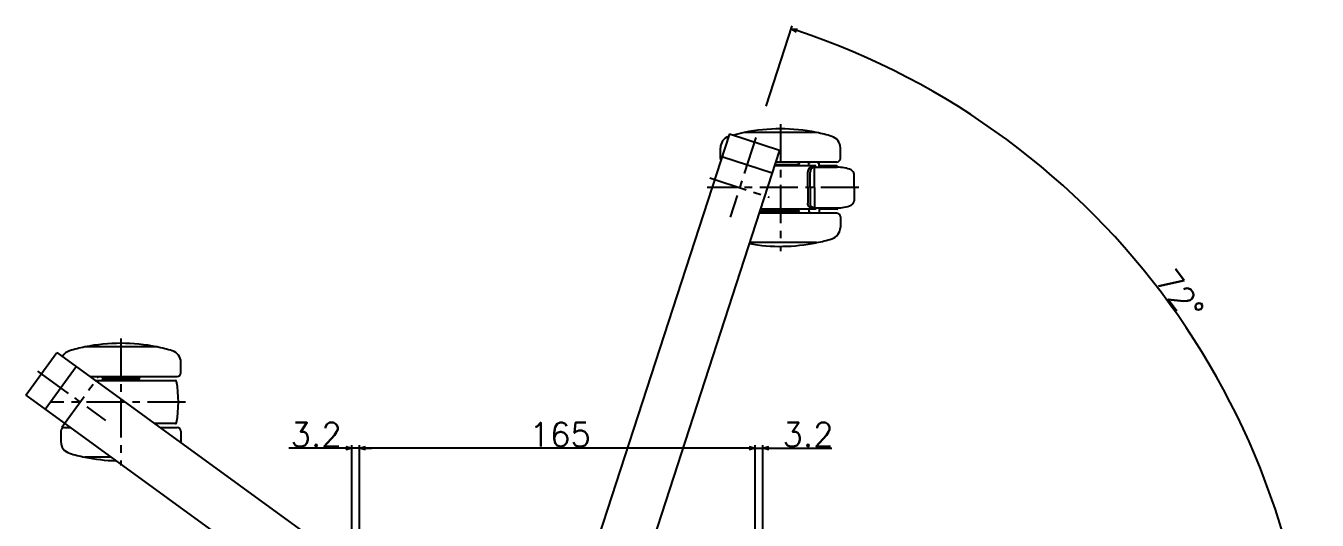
# Model space of a CAD drawing. Extents: x -32 to 1376, y -8 to 1247.
# Drawn here: x 7 to 546, y 1041 to 1247 of the extents above; entities that cross this region are included whole.
import ezdxf

# ---------------------------------------------------------------- set-up
doc = ezdxf.new("R2010")
doc.units = 0
doc.header["$LTSCALE"] = 0.5
doc.header["$PDMODE"] = 35
doc.linetypes.add('CENTER', pattern=[50.8, 31.75, -6.35, 6.35, -6.35])
doc.layers.get('0').update_dxf_attribs({"linetype": 'CONTINUOUS'})
doc.layers.get('DEFPOINTS').update_dxf_attribs({"linetype": 'CONTINUOUS'})
doc.layers.add('CENTER', color=1, linetype='CENTER')
doc.layers.add('後で消してね', color=7, linetype='CONTINUOUS')
doc.styles.get("Standard").update_dxf_attribs({"font": 'txt.shx', "height": 10, "bigfont": 'bigfont.shx'})
doc.dimstyles.get("Standard").update_dxf_attribs({"dimtxt": 10, "dimasz": 5, "dimexe": 5, "dimexo": 5, "dimgap": 5, "dimtad": 2, "dimblk": 'OPEN30', "dimcen": 10, "dimazin": 3, "dimtfac": 1, "dimtmove": 0, "dimatfit": 3})

# ---------------------------------------------------------------- blocks, each defined once
blk = doc.blocks.new('_OPEN30')
at = {"color": 0, "linetype": 'BYBLOCK'}
for p, q in [((-1, 0.27), (0, 0)), ((0, 0), (-1, -0.27)), ((0, 0), (-1, 0))]:
    blk.add_line(p, q, dxfattribs=at)
blk = doc.blocks.new('*U175')
at = {"layer": '後で消してね', "color": 137, "linetype": 'CONTINUOUS'}
blk.add_text('72°', height=10, rotation=306, dxfattribs=at).set_placement((478.01, 1141.4))
blk = doc.blocks.new('*D82')
at = {"layer": 'DEFPOINTS', "color": 0, "linetype": 'CONTINUOUS'}
for p in [(315.85, 1213.32), (294.22, 1146.75), (517.35, 1074.45), (440.02, 946.07), (510.02, 946.07)]:
    blk.add_point(p, dxfattribs=at)
at = {"layer": '後で消してね', "color": 137, "linetype": 'CONTINUOUS'}
for p, q in [((316.05, 1213.91), (326.94, 1247.43)), ((510.64, 946.07), (545.89, 946.07))]:
    blk.add_line(p, q, dxfattribs=at)
blk.add_arc((229.02, 946.07), 315.62, 0.4538, 71.5462, dxfattribs=at)
at = {"color": 7, "linetype": 'CONTINUOUS'}
blk.add_blockref('*U175', (0, 0), dxfattribs=at)
at = {"layer": '後で消してね', "color": 137, "linetype": 'CONTINUOUS', "xscale": 2.5, "yscale": 2.5, "zscale": 2.5}
for p, rotation in [((326.55, 1246.25), 161.7730824407038), ((544.64, 946.07), 270.2269175592959)]:
    blk.add_blockref('_OPEN30', p, dxfattribs=dict(at, rotation=rotation))
blk = doc.blocks.new('*U140')
at = {"layer": '後で消してね', "color": 137, "linetype": 'CONTINUOUS'}
blk.add_text('165', height=10, dxfattribs=at).set_placement((217.35, 1072.09))
blk = doc.blocks.new('*D32')
at = {"layer": 'DEFPOINTS', "color": 0, "linetype": 'CONTINUOUS'}
for p in [(146.52, 1071.46), (146.52, 983.07), (311.52, 983.07)]:
    blk.add_point(p, dxfattribs=at)
at = {"layer": '後で消してね', "color": 137, "linetype": 'CONTINUOUS'}
for p, q in [((146.52, 983.7), (146.52, 1072.71)), ((311.52, 983.7), (311.52, 1072.71)), ((309.02, 1071.46), (149.02, 1071.46))]:
    blk.add_line(p, q, dxfattribs=at)
at = {"color": 7, "linetype": 'CONTINUOUS'}
blk.add_blockref('*U140', (0, 0), dxfattribs=at)
at = {"layer": '後で消してね', "color": 137, "linetype": 'CONTINUOUS', "xscale": 2.5, "yscale": 2.5, "zscale": 2.5, "rotation": 180}
blk.add_blockref('_OPEN30', (146.52, 1071.46), dxfattribs=at)
at = {"layer": '後で消してね', "color": 137, "linetype": 'CONTINUOUS', "xscale": 2.5, "yscale": 2.5, "zscale": 2.5}
blk.add_blockref('_OPEN30', (311.52, 1071.46), dxfattribs=at)
blk = doc.blocks.new('*U141')
at = {"layer": '後で消してね', "color": 137, "linetype": 'CONTINUOUS'}
blk.add_text('3.2', height=10, dxfattribs=at).set_placement((322.84, 1072.09))
blk = doc.blocks.new('*D33')
at = {"layer": 'DEFPOINTS', "color": 0, "linetype": 'CONTINUOUS'}
for p in [(314.72, 1071.46), (311.52, 983.07), (314.72, 983.07)]:
    blk.add_point(p, dxfattribs=at)
at = {"layer": '後で消してね', "color": 137, "linetype": 'CONTINUOUS'}
for p, q in [((311.52, 983.7), (311.52, 1072.71)), ((314.72, 983.7), (314.72, 1072.71)), ((309.02, 1071.46), (306.52, 1071.46)), ((311.52, 1071.46), (314.72, 1071.46)), ((317.22, 1071.46), (343.47, 1071.46))]:
    blk.add_line(p, q, dxfattribs=at)
at = {"color": 7, "linetype": 'CONTINUOUS'}
blk.add_blockref('*U141', (0, 0), dxfattribs=at)
at = {"layer": '後で消してね', "color": 137, "linetype": 'CONTINUOUS', "xscale": 2.5, "yscale": 2.5, "zscale": 2.5}
blk.add_blockref('_OPEN30', (311.52, 1071.46), dxfattribs=at)
at = {"layer": '後で消してね', "color": 137, "linetype": 'CONTINUOUS', "xscale": 2.5, "yscale": 2.5, "zscale": 2.5, "rotation": 180}
blk.add_blockref('_OPEN30', (314.72, 1071.46), dxfattribs=at)
blk = doc.blocks.new('*U142')
at = {"layer": '後で消してね', "color": 137, "linetype": 'CONTINUOUS'}
blk.add_text('3.2', height=10, dxfattribs=at).set_placement((117.69, 1072.09))
blk = doc.blocks.new('*D34')
at = {"layer": 'DEFPOINTS', "color": 0, "linetype": 'CONTINUOUS'}
for p in [(143.32, 1071.46), (143.32, 983.07), (146.52, 983.07)]:
    blk.add_point(p, dxfattribs=at)
at = {"layer": '後で消してね', "color": 137, "linetype": 'CONTINUOUS'}
for p, q in [((143.32, 983.7), (143.32, 1072.71)), ((146.52, 983.7), (146.52, 1072.71)), ((140.82, 1071.46), (117.07, 1071.46)), ((146.52, 1071.46), (143.32, 1071.46)), ((149.02, 1071.46), (151.52, 1071.46))]:
    blk.add_line(p, q, dxfattribs=at)
at = {"color": 7, "linetype": 'CONTINUOUS'}
blk.add_blockref('*U142', (0, 0), dxfattribs=at)
at = {"layer": '後で消してね', "color": 137, "linetype": 'CONTINUOUS', "xscale": 2.5, "yscale": 2.5, "zscale": 2.5}
blk.add_blockref('_OPEN30', (143.32, 1071.46), dxfattribs=at)
at = {"layer": '後で消してね', "color": 137, "linetype": 'CONTINUOUS', "xscale": 2.5, "yscale": 2.5, "zscale": 2.5, "rotation": 180}
blk.add_blockref('_OPEN30', (146.52, 1071.46), dxfattribs=at)

msp = doc.modelspace()

# ---------------------------------------------------------------- linework, layer by layer
at = {"color": 7, "linetype": 'CONTINUOUS'}
for p, q in [((300.75507943, 1202.45286998), (226.22492794, 973.07264971)), ((300.75507943, 1202.45286998), (321.67832279, 1195.65449611)), ((337.13636122, 1202.98255271), (306.93636122, 1202.98255271)), ((307.03636122, 1202.98255271), (307.03636122, 1203.00303602)), ((337.03636122, 1203.00303602), (337.03636122, 1202.98255271)), ((321.67832279, 1195.65449611), (249.35709688, 973.07264971)), ((297.03636122, 1192.18255271), (297.03636122, 1196.60038307)), ((347.03636122, 1192.18255271), (347.03636122, 1196.60038307)), ((297.66490949, 1192.94230481), (318.58815285, 1186.14393094)), ((345.53636122, 1190.68255271), (320.06284046, 1190.68255271)), ((333.88379309, 1189.03255271), (333.88379309, 1190.53255271)), ((334.7195626, 1190.53255271), (333.88379309, 1190.53255271)), ((334.7195626, 1190.53255271), (334.7195626, 1190.68255271)), ((337.32838111, 1190.53255271), (337.32838111, 1190.68255271)), ((337.32838111, 1190.53255271), (338.16415063, 1190.53255271)), ((338.16415063, 1188.53255271), (338.16415063, 1190.53255271)), ((336.80421009, 1189.03255271), (319.52672296, 1189.03255271)), ((319.73792076, 1189.68255271), (329.03636122, 1189.68255271)), ((333.44029833, 1180.03255271), (333.44029833, 1186.53255271)), ((334.49719751, 1180.03255271), (334.49719751, 1186.53255271)), ((335.07762856, 1188.53255271), (345.74892802, 1188.53255271)), ((336.23572637, 1180.03255271), (336.23572637, 1188.53255271)), ((336.80421009, 1188.53255271), (336.80421009, 1189.03255271)), ((345.53636122, 1189.03255271), (338.16415063, 1189.03255271)), ((343.366664, 1189.03255271), (343.366664, 1188.53255271)), ((345.16097302, 1188.53255271), (345.16097302, 1189.03255271)), ((352.75197295, 1180.03255271), (352.75197295, 1185.53128354)), ((333.44029833, 1180.03255271), (333.44029833, 1173.53255271)), ((334.49719751, 1180.03255271), (334.49719751, 1173.53255271)), ((336.23572637, 1180.03255271), (336.23572637, 1171.53255271)), ((352.75197295, 1180.03255271), (352.75197295, 1174.53382189)), ((345.53636122, 1169.38255271), (313.14205093, 1169.38255271)), ((336.80421009, 1171.03255271), (313.67816842, 1171.03255271)), ((315.03636122, 1170.38255271), (329.03636122, 1170.38255271)), ((333.88379309, 1171.03255271), (333.88379309, 1169.53255271)), ((334.7195626, 1169.53255271), (333.88379309, 1169.53255271)), ((334.7195626, 1169.53255271), (334.7195626, 1169.38255271)), ((335.07762856, 1171.53255271), (345.74892802, 1171.53255271)), ((336.80421009, 1171.53255271), (336.80421009, 1171.03255271)), ((337.32838111, 1169.53255271), (337.32838111, 1169.38255271)), ((337.32838111, 1169.53255271), (338.16415063, 1169.53255271)), ((338.16415063, 1171.53255271), (338.16415063, 1169.53255271)), ((345.53636122, 1171.03255271), (338.16415063, 1171.03255271)), ((343.366664, 1171.03255271), (343.366664, 1171.53255271)), ((345.16097302, 1171.53255271), (345.16097302, 1171.03255271)), ((347.03636122, 1167.88255271), (347.03636122, 1163.46472236)), ((337.13636122, 1157.08255271), (309.14553866, 1157.08255271)), ((337.03636122, 1157.0620694), (337.03636122, 1157.08255271)), ((7.35402233, 1093.52433988), (20.28529788, 1111.32271376)), ((20.28529788, 1111.32271376), (210.57018654, 973.07264971)), ((62.1, 1113.61782177), (31.9, 1113.61782177)), ((32, 1113.61782177), (32, 1113.63830508)), ((62, 1113.63830508), (62, 1113.61782177)), ((15.44419228, 1087.64648736), (28.37546783, 1105.44486123)), ((72, 1102.81782177), (72, 1107.23565212)), ((34.05585033, 1101.31782177), (70.5, 1101.31782177)), ((36.3268805, 1099.66782177), (69.76474136, 1099.66782177)), ((54, 1100.31782177), (40, 1100.31782177)), ((7.35402233, 1093.52433988), (173.14155097, 973.07264971)), ((22, 1078.51782177), (22, 1074.09999142)), ((23.6731195, 1081.66782177), (23.5, 1081.66782177)), ((23.5, 1080.01782177), (25.94414967, 1080.01782177)), ((69.76474136, 1081.66782177), (61.10175507, 1081.66782177)), ((63.37278524, 1080.01782177), (70.5, 1080.01782177)), ((72, 1078.51782177), (72, 1074.09999142)), ((42.87364729, 1067.71782177), (31.9, 1067.71782177)), ((32, 1067.71782177), (32, 1067.69733846))]:
    msp.add_line(p, q, dxfattribs=at)
for points in [[(335.07762856, 1188.53255271, 0.1176397002), (334.46828946, 1188.38717589, 0.1044704564), (333.91986126, 1187.94676628, 0.09001329), (333.56933699, 1187.31489671, 0.0819158681), (333.44029833, 1186.53255271, 0.0819158681)], [(336.13452774, 1188.53255271, 0.1176397002), (335.52518864, 1188.38717589, 0.1044704564), (334.97676044, 1187.94676628, 0.09001329), (334.62623617, 1187.31489671, 0.0819158681), (334.49719751, 1186.53255271, 0.0819158681)], [(335.07762856, 1171.53255271, -0.1176397002), (334.46828946, 1171.67792954, -0.1044704564), (333.91986126, 1172.11833915, -0.09001329), (333.56933699, 1172.75020872, -0.0819158681), (333.44029833, 1173.53255271, -0.0819158681)], [(336.13452774, 1171.53255271, -0.1176397002), (335.52518864, 1171.67792954, -0.1044704564), (334.97676044, 1172.11833915, -0.09001329), (334.62623617, 1172.75020872, -0.0819158681), (334.49719751, 1173.53255271, -0.0819158681)]]:
    msp.add_lwpolyline(points, format="xyb", dxfattribs=at)
for centre, radius, start, end in [((302.03636122, 1196.60038307), 5, 109.25891694, 180), ((322.03636122, 1129.51834374), 75, 101.6149395692, 105.1563682906), ((322.03636122, 1129.51834374), 75, 78.4630409672, 101.5369590328), ((322.03636122, 1129.51834374), 75, 73.398450401, 78.3850604308), ((342.03636122, 1196.60038307), 5, 0, 73.398450401), ((298.53636122, 1192.18255271), 1.5, 180, 206.8422638385), ((329.03636122, 1190.68255271), 1, 270, 0), ((345.53636122, 1192.18255271), 1.5, 270, 0), ((329.03636122, 1188.68255271), 1, 20.4873151147, 90), ((345.53636122, 1188.53255271), 0.5, 0, 90), ((345.74892802, 1173.53255271), 15, 67.3655958048, 90), ((350.75197295, 1185.53128354), 2, 0, 67.3655958048), ((350.75197295, 1174.53382189), 2, 292.6344041952, 0), ((315.03636122, 1169.38255271), 1, 90, 180), ((315.03636122, 1171.38255271), 1, 200.4873151147, 270), ((329.03636122, 1171.38255271), 1, 270, 339.5126848853), ((329.03636122, 1169.38255271), 1, 0, 90), ((345.53636122, 1171.53255271), 0.5, 270, 0), ((345.53636122, 1167.88255271), 1.5, 0, 90), ((345.74892802, 1186.53255271), 15, 270, 292.6344041952), ((342.03636122, 1163.46472236), 5, 286.601549599, 0), ((322.03636122, 1230.54676169), 75, 281.6149395691, 286.601549599), ((322.03636122, 1230.54676169), 75, 260.0029359086, 281.5369590328), ((47, 1040.1536128), 75, 78.4630409672, 101.5369590328), ((27, 1107.23565212), 5, 106.601549599, 151.3575079305), ((47, 1040.1536128), 75, 101.6149395691, 106.601549599), ((47, 1040.1536128), 75, 73.398450401, 78.3850604309), ((67, 1107.23565212), 5, 0, 73.398450401), ((40, 1101.31782177), 1, 180, 270), ((40, 1099.31782177), 1, 90, 159.5126848853), ((54, 1101.31782177), 1, 270, 0), ((54, 1099.31782177), 1, 20.4873151147, 90), ((69.76474136, 1099.16782177), 0.5, 9.8876740743, 90), ((21, 1090.66782177), 50, 350.1123259257, 9.8876740743), ((70.5, 1102.81782177), 1.5, 270, 0), ((23.5, 1078.51782177), 1.5, 90, 180), ((23.5, 1082.16782177), 0.5, 181.2650328068, 270), ((69.76474136, 1082.16782177), 0.5, 270, 350.1123259257), ((70.5, 1078.51782177), 1.5, 0, 90), ((27, 1074.09999142), 5, 180, 253.398450401), ((67, 1074.09999142), 5, 356.0811867692, 0), ((47, 1141.18203074), 75, 253.398450401, 258.3850604309), ((47, 1141.18203074), 75, 258.4630409672, 268.4328574364)]:
    msp.add_arc(centre, radius, start, end, dxfattribs=at)
at = {"layer": 'CENTER', "color": 1, "linetype": 'CENTER'}
for p, q in [((322.03636122, 1206.51834374), (322.03636122, 1153.54676169)), ((311.8347351, 1200.95579608), (301.0191403, 1167.668818)), ((354.75197295, 1180.03255271), (291.47027676, 1180.03255271)), ((292.67262651, 1184.04977364), (317.40009594, 1176.01533179)), ((47, 1117.1536128), (47, 1064.18203074)), ((12.20162612, 1103.59909733), (40.51722093, 1083.02661349)), ((22.35879172, 1080.15060084), (37.64120828, 1101.1850427)), ((74, 1090.66782177), (17.5, 1090.66782177))]:
    msp.add_line(p, q, dxfattribs=at)

# ---------------------------------------------------------------- dimensions: what is measured, and where the dimension line sits
at = {"layer": '後で消してね', "color": 7, "linetype": 'CONTINUOUS'}
dim = msp.add_angular_dim_2l(base=(517.35217494, 1074.44721235), line1=((315.85196364, 1213.31953631), (294.22077403, 1146.74558017)), line2=((510.0181806, 946.07264971), (440.0181806, 946.07264971)), dimstyle='Standard', dxfattribs=at)
dim.commit()
dim.dimension.update_dxf_attribs({"geometry": '*D82', "text_midpoint": (488.91153372, 1134.89621927)})
for base, p1, p2, picture, middle in [((143.31818061, 1071.46103472), (146.51818061, 983.07264971), (143.31818061, 983.07264971), '*D34', (127.69318061, 1077.08603472)), ((146.51818061, 1071.46103472), (311.51818061, 983.07264971), (146.51818061, 983.07264971), '*D32', (229.01818061, 1077.08603472))]:
    dim = msp.add_linear_dim(base=base, p1=p1, p2=p2, dimstyle='Standard', dxfattribs=at)
    dim.commit()
    dim.dimension.update_dxf_attribs({"geometry": picture, "text_midpoint": middle})
dim = msp.add_linear_dim(base=(314.71818061, 1071.46103472), p1=(311.51818061, 983.07264971), p2=(314.71818061, 983.07264971), dimstyle='Standard', dxfattribs=at)
dim.commit()
dim.dimension.update_dxf_attribs({"geometry": '*D33', "text_midpoint": (332.84318061, 1071.46103472), "dimtype": 128})

doc.saveas('drawing.dxf')
